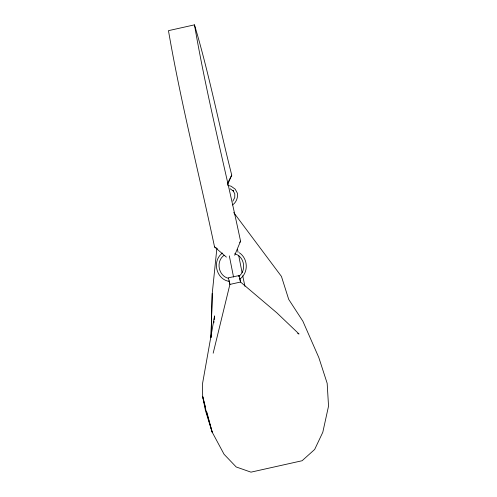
<?xml version="1.0" encoding="UTF-8"?>
<svg xmlns="http://www.w3.org/2000/svg" width="497" height="497" viewBox="0 0 497 497"><rect width="100%" height="100%" fill="white"/><g stroke="black" fill="none" stroke-linecap="round" stroke-linejoin="round"><path stroke-width="0.75" d="M211.014 337.407L212.238 293.454L216.86 248.438M211.02 337.482L212.238 293.454M213.822 322.851L213.99 321.31M214.157 319.77L214.58 315.912L202.552 383.522L202.664 396.457L205.441 410.466L212.157 432.104L224.072 454.289L236.199 466.969L250.979 472.15L302.089 460.738L314.663 449.456L322.801 432.253L328.536 406.13L327.163 383.299L318.826 357.567L302.878 321.205L288.701 299.368L281.445 276.431L233.683 212.517M213.176 353.193L229.906 284.414L229.123 280.762M234.702 255.253L240.56 241.163C225.358 169.048 206.957 97.499 194.476 24.85L168.464 30.659C180.951 103.308 199.347 174.851 214.555 246.966L226.402 257.104M227.595 184.673L231.745 175.137C219.047 125.145 209.262 74.27 194.476 24.85M227.52 183.374L231.745 175.137M232.857 201.167L234.746 197.564L234.795 193.805L232.987 190.457L233.621 191.264L230.099 188.742M239.734 242.443L240.56 241.163M222.513 253.041C211.84 260.627 215.965 279.016 228.844 281.339M224.066 255.309C215.561 261.335 218.382 276.158 228.632 278.357M238.597 276.543C246.829 270.735 244.536 256.278 234.683 253.762M240.15 278.817C248.711 272.505 248.127 258.614 239.349 252.768M232.521 204.963C236.292 202.434 238.082 197.663 237.398 193.221L235.205 189.158L231.099 186.213L227.725 185.356M297.647 333.45L299.057 334.021L276.885 312.861L240.542 282.041L229.906 284.414L228.39 277.792L239.113 275.587M214.555 246.966L217.164 248.457M204.441 403.142L202.664 396.457L205.516 408.776L212.157 432.104L208.796 419.48M204.839 404.626L205.429 406.857M206.814 412.05L208.398 417.996M244.928 286.278L242.716 275.767M239.759 278.388L240.542 282.041L239.026 275.419M229.328 255.887L233.54 277.022M242.101 272.741L238.684 255.377M237.498 249.339L238.088 252.358"/></g></svg>
